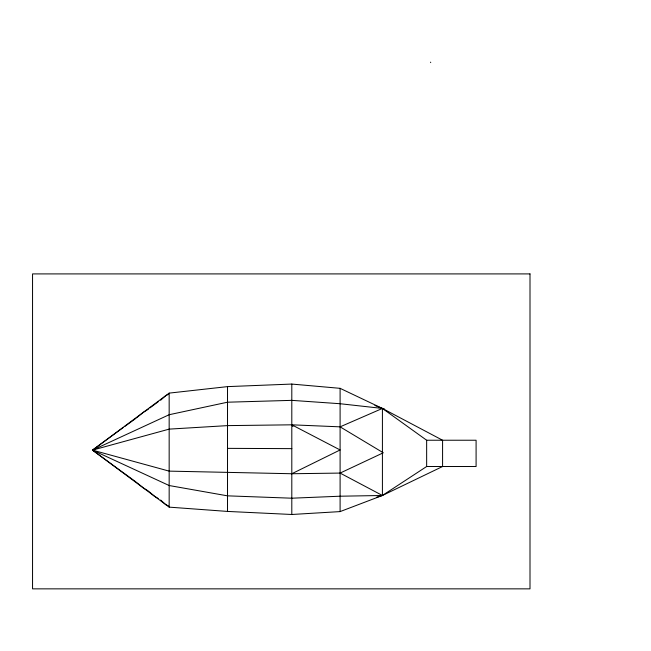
<?xml version="1.0" encoding="UTF-8"?>
<svg xmlns="http://www.w3.org/2000/svg" width="651" height="651" viewBox="0 0 651 651"><rect width="100%" height="100%" fill="white"/><g stroke="black" fill="none" stroke-linecap="round" stroke-linejoin="round"><path stroke-width="0.98" d="M160.634 400.235L165.793 395.613L168.324 394.4M149.86 407.949L158.226 401.74M136.905 417.551L143.204 412.425L148.412 409.186M124.585 426.592L136.116 418.194M169.162 393.114L92.499 450.126L169.162 507.137L227.516 511.426L291.803 514.485L340.099 511.596L382.414 495.484L442.582 466.515L442.582 440.231L382.414 408.437L340.099 388.33L291.803 384.066L227.516 386.621L169.162 393.114L169.162 507.137M376.644 497.218L382.414 495.484L426.649 466.515L476.093 466.515L476.093 440.231L426.649 440.231L382.414 408.437L374.886 405.467M123.096 427.642L92.499 450.126L123.096 472.602M291.803 473.741L340.099 449.963L291.803 424.818L227.516 425.616L169.162 429.123L92.499 450.126L169.162 485.532L227.516 495.842L291.803 498.202L340.099 496.208L382.414 495.484L382.414 408.437L340.099 403.726L291.803 400.357L227.516 402.204L169.162 414.72L92.499 450.126L169.162 471.129L291.803 473.741L340.099 473.082L383.301 452.787L340.099 426.844L291.803 424.818L292.934 426.495M340.099 426.844L382.414 408.437M291.835 448.637L227.516 448.36M168.324 505.851L165.793 504.631L160.634 500.009M340.099 473.082L382.414 495.484M148.412 491.066L143.204 487.827L136.905 482.7M158.226 498.511L154.206 496.013L149.136 491.684M136.116 482.057L123.836 473.065M430.661 62.146L430.661 62.61M426.649 440.231L426.649 466.515M384.18 408.698L384.18 409.162M340.099 388.33L340.099 511.596M291.803 384.066L291.803 514.485M227.516 386.621L227.516 511.426M530.004 273.908L32.55 273.908L32.55 588.854L530.004 588.854L530.004 273.908"/></g></svg>
